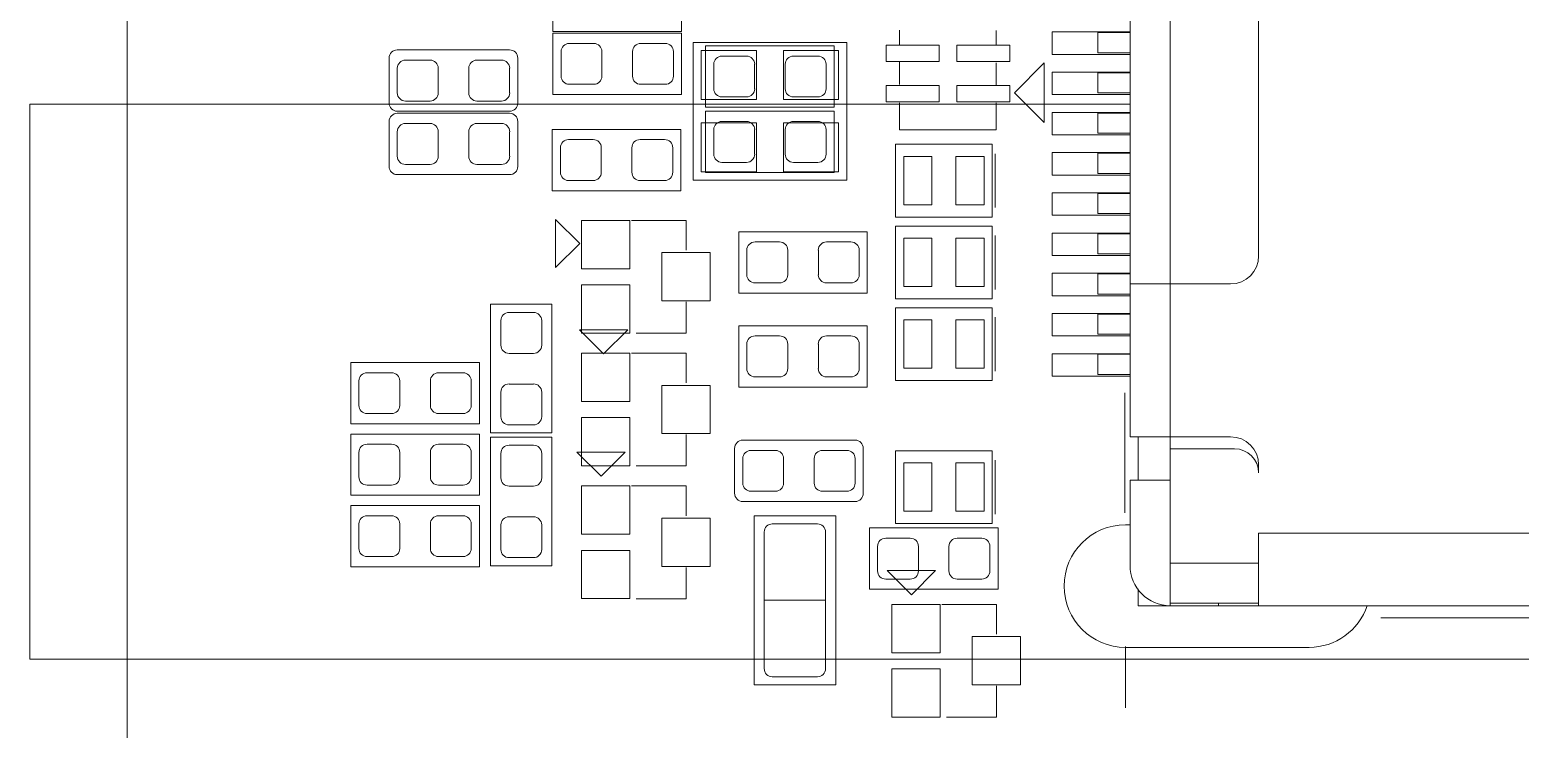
# Model space of a CAD drawing. Extents: x 14416 to 15769, y -3933 to -3562.
# Drawn here: x 14551.01 to 14569.55, y -3834.16 to -3825.46 of the extents above; entities that cross this region are included whole.
import ezdxf

# ---------------------------------------------------------------- set-up
doc = ezdxf.new("R2010")
doc.units = 0
doc.header["$LTSCALE"] = 3
doc.layers.get('0').update_dxf_attribs({"color": 2, "linetype": 'CONTINUOUS', "lineweight": 9})

msp = doc.modelspace()

# ---------------------------------------------------------------- linework, layer by layer
at = {"color": 7, "linetype": 'Continuous'}
for p, q in [((14565.199, -3817.623), (14565.199, -3832.623)), ((14564.699, -3819.723), (14564.699, -3830.523)), ((14566.299, -3828.273), (14566.299, -3821.973)), ((14564.299, -3825.498), (14564.299, -3825.748)), ((14564.699, -3825.498), (14564.299, -3825.498)), ((14564.299, -3825.748), (14564.699, -3825.748)), ((14564.299, -3825.998), (14564.299, -3826.248)), ((14564.699, -3825.998), (14564.299, -3825.998)), ((14564.299, -3826.248), (14564.699, -3826.248)), ((14564.299, -3826.498), (14564.299, -3826.748)), ((14564.699, -3826.498), (14564.299, -3826.498)), ((14564.299, -3826.748), (14564.699, -3826.748)), ((14564.299, -3826.998), (14564.299, -3827.248)), ((14564.699, -3826.998), (14564.299, -3826.998)), ((14564.299, -3827.248), (14564.699, -3827.248)), ((14564.299, -3827.498), (14564.299, -3827.748)), ((14564.699, -3827.498), (14564.299, -3827.498)), ((14564.299, -3827.748), (14564.699, -3827.748)), ((14564.299, -3827.998), (14564.299, -3828.248)), ((14564.699, -3827.998), (14564.299, -3827.998)), ((14564.299, -3828.248), (14564.699, -3828.248)), ((14564.299, -3828.498), (14564.299, -3828.748)), ((14564.699, -3828.498), (14564.299, -3828.498)), ((14565.949, -3828.623), (14564.699, -3828.623)), ((14564.299, -3828.748), (14564.699, -3828.748)), ((14564.299, -3828.998), (14564.299, -3829.248)), ((14564.699, -3828.998), (14564.299, -3828.998)), ((14564.299, -3829.248), (14564.699, -3829.248)), ((14564.299, -3829.498), (14564.299, -3829.748)), ((14564.699, -3829.498), (14564.299, -3829.498)), ((14564.299, -3829.748), (14564.699, -3829.748)), ((14565.949, -3830.523), (14564.699, -3830.523)), ((14564.799, -3831.063), (14564.799, -3830.523)), ((14565.199, -3830.673), (14565.999, -3830.673)), ((14566.299, -3830.973), (14566.299, -3830.873)), ((14564.699, -3831.063), (14564.699, -3832.123)), ((14564.699, -3831.063), (14565.199, -3831.063)), ((14566.299, -3831.723), (14566.299, -3832.623)), ((14566.299, -3831.723), (14576.399, -3831.723)), ((14565.199, -3832.093), (14566.299, -3832.093)), ((14564.799, -3832.623), (14564.799, -3832.415)), ((14576.399, -3832.623), (14564.799, -3832.623)), ((14565.099, -3832.612), (14565.099, -3832.623)), ((14566.299, -3832.593), (14565.199, -3832.593)), ((14565.798, -3832.623), (14565.798, -3832.593))]:
    msp.add_line(p, q, dxfattribs=at)
at = {"color": 1, "linetype": 'Continuous'}
msp.add_line((14552.224, -3821.497), (14552.224, -3855.787), dxfattribs=at)
at = {"color": 5, "linetype": 'Continuous'}
for p, q in [((14557.52, -3824.721), (14557.52, -3825.483)), ((14559.12, -3825.483), (14559.12, -3824.721)), ((14557.52, -3825.483), (14559.12, -3825.483)), ((14557.52, -3825.505), (14557.52, -3826.267)), ((14559.12, -3825.505), (14557.52, -3825.505)), ((14559.12, -3826.267), (14559.12, -3825.505)), ((14561.833, -3825.646), (14561.833, -3825.467)), ((14563.036, -3825.471), (14563.036, -3825.65)), ((14555.584, -3825.714), (14556.981, -3825.714)), ((14559.264, -3827.331), (14559.264, -3825.62)), ((14559.264, -3825.62), (14561.175, -3825.62)), ((14559.42, -3825.663), (14559.42, -3826.425)), ((14561.02, -3825.663), (14559.42, -3825.663)), ((14561.02, -3826.425), (14561.02, -3825.663)), ((14561.175, -3825.62), (14561.175, -3827.331)), ((14555.483, -3826.374), (14555.483, -3825.815)), ((14557.083, -3825.815), (14557.083, -3826.374)), ((14561.833, -3826.145), (14561.833, -3825.865)), ((14563.036, -3825.872), (14563.036, -3826.146)), ((14563.632, -3825.873), (14563.26, -3826.245)), ((14563.632, -3826.617), (14563.632, -3825.873)), ((14557.52, -3826.267), (14559.12, -3826.267)), ((14563.26, -3826.245), (14563.632, -3826.617)), ((14551.012, -3826.387), (14551.012, -3833.288)), ((14564.699, -3826.387), (14551.012, -3826.387)), ((14559.42, -3826.425), (14561.02, -3826.425)), ((14561.833, -3826.708), (14561.833, -3826.373)), ((14563.036, -3826.373), (14563.036, -3826.708)), ((14555.483, -3827.162), (14555.483, -3826.603)), ((14556.981, -3826.476), (14555.584, -3826.476)), ((14555.584, -3826.501), (14556.981, -3826.501)), ((14557.083, -3826.603), (14557.083, -3827.162)), ((14559.42, -3826.476), (14559.42, -3827.238)), ((14561.02, -3826.476), (14559.42, -3826.476)), ((14561.02, -3827.238), (14561.02, -3826.476)), ((14557.512, -3826.702), (14557.512, -3827.464)), ((14559.112, -3826.702), (14557.512, -3826.702)), ((14559.112, -3827.464), (14559.112, -3826.702)), ((14561.995, -3826.708), (14561.833, -3826.708)), ((14561.995, -3826.708), (14562.875, -3826.708)), ((14563.036, -3826.708), (14562.875, -3826.708)), ((14561.782, -3827.792), (14561.782, -3826.887)), ((14561.782, -3826.887), (14562.985, -3826.887)), ((14562.985, -3826.887), (14562.985, -3827.792)), ((14563.021, -3827.005), (14563.021, -3827.674)), ((14556.981, -3827.263), (14555.584, -3827.263)), ((14561.175, -3827.331), (14559.264, -3827.331)), ((14559.42, -3827.238), (14561.02, -3827.238)), ((14557.512, -3827.464), (14559.112, -3827.464)), ((14557.553, -3827.822), (14557.553, -3828.42)), ((14557.853, -3828.121), (14557.553, -3827.822)), ((14558.498, -3827.832), (14559.177, -3827.832)), ((14559.177, -3827.832), (14559.177, -3828.203)), ((14562.985, -3827.792), (14561.782, -3827.792)), ((14561.782, -3828.808), (14561.782, -3827.903)), ((14561.782, -3827.903), (14562.985, -3827.903)), ((14562.985, -3827.903), (14562.985, -3828.808)), ((14557.553, -3828.42), (14557.853, -3828.121)), ((14559.831, -3827.974), (14559.831, -3828.736)), ((14561.431, -3827.974), (14559.831, -3827.974)), ((14561.431, -3828.736), (14561.431, -3827.974)), ((14563.021, -3828.021), (14563.021, -3828.69)), ((14559.177, -3828.845), (14559.177, -3829.235)), ((14559.831, -3828.736), (14561.431, -3828.736)), ((14562.985, -3828.808), (14561.782, -3828.808)), ((14556.745, -3828.876), (14556.745, -3830.476)), ((14557.507, -3828.876), (14556.745, -3828.876)), ((14557.507, -3830.476), (14557.507, -3828.876)), ((14561.782, -3829.824), (14561.782, -3828.919)), ((14561.782, -3828.919), (14562.985, -3828.919)), ((14562.985, -3828.919), (14562.985, -3829.824)), ((14563.021, -3829.037), (14563.021, -3829.706)), ((14557.851, -3829.193), (14558.15, -3829.493)), ((14558.45, -3829.193), (14557.851, -3829.193)), ((14558.15, -3829.493), (14558.45, -3829.193)), ((14559.177, -3829.235), (14558.555, -3829.235)), ((14559.831, -3829.143), (14559.831, -3829.905)), ((14561.431, -3829.143), (14559.831, -3829.143)), ((14561.431, -3829.905), (14561.431, -3829.143)), ((14555.005, -3829.6), (14555.005, -3830.362)), ((14556.605, -3829.6), (14555.005, -3829.6)), ((14556.605, -3830.362), (14556.605, -3829.6)), ((14558.498, -3829.483), (14559.177, -3829.483)), ((14559.177, -3829.483), (14559.177, -3829.854)), ((14559.831, -3829.905), (14561.431, -3829.905)), ((14562.985, -3829.824), (14561.782, -3829.824)), ((14564.635, -3831.47), (14564.635, -3829.977)), ((14555.005, -3830.362), (14556.605, -3830.362)), ((14555.005, -3830.489), (14555.005, -3831.251)), ((14556.605, -3830.489), (14555.005, -3830.489)), ((14556.605, -3831.251), (14556.605, -3830.489)), ((14556.745, -3830.476), (14557.507, -3830.476)), ((14556.745, -3830.527), (14556.745, -3832.127)), ((14557.507, -3830.527), (14556.745, -3830.527)), ((14557.507, -3832.127), (14557.507, -3830.527)), ((14559.177, -3830.496), (14559.177, -3830.886)), ((14558.417, -3830.714), (14557.819, -3830.714)), ((14557.819, -3830.714), (14558.118, -3831.013)), ((14558.118, -3831.013), (14558.417, -3830.714)), ((14559.78, -3831.226), (14559.78, -3830.667)), ((14559.882, -3830.565), (14561.279, -3830.565)), ((14561.38, -3830.667), (14561.38, -3831.226)), ((14561.782, -3831.602), (14561.782, -3830.697)), ((14561.782, -3830.697), (14562.985, -3830.697)), ((14562.985, -3830.697), (14562.985, -3831.602)), ((14559.177, -3830.886), (14558.555, -3830.886)), ((14563.021, -3830.815), (14563.021, -3831.484)), ((14555.005, -3831.251), (14556.605, -3831.251)), ((14558.498, -3831.134), (14559.177, -3831.134)), ((14559.177, -3831.134), (14559.177, -3831.505)), ((14555.005, -3831.378), (14555.005, -3832.14)), ((14556.605, -3831.378), (14555.005, -3831.378)), ((14556.605, -3832.14), (14556.605, -3831.378)), ((14561.279, -3831.327), (14559.882, -3831.327)), ((14560.022, -3831.504), (14560.022, -3833.607)), ((14561.038, -3831.504), (14560.022, -3831.504)), ((14561.038, -3833.607), (14561.038, -3831.504)), ((14562.985, -3831.602), (14561.782, -3831.602)), ((14561.457, -3831.657), (14561.457, -3832.419)), ((14563.057, -3831.657), (14561.457, -3831.657)), ((14563.057, -3832.419), (14563.057, -3831.657)), ((14555.005, -3832.14), (14556.605, -3832.14)), ((14556.745, -3832.127), (14557.507, -3832.127)), ((14559.177, -3832.147), (14559.177, -3832.537)), ((14561.68, -3832.187), (14561.979, -3832.487)), ((14562.278, -3832.187), (14561.68, -3832.187)), ((14561.979, -3832.487), (14562.278, -3832.187)), ((14559.177, -3832.537), (14558.555, -3832.537)), ((14561.457, -3832.419), (14563.057, -3832.419)), ((14562.359, -3832.607), (14563.038, -3832.607)), ((14563.038, -3832.607), (14563.038, -3832.978)), ((14567.821, -3832.773), (14570.006, -3832.773)), ((14564.644, -3833.131), (14564.644, -3833.893)), ((14551.012, -3833.288), (14576.013, -3833.288)), ((14560.022, -3833.607), (14561.038, -3833.607)), ((14563.038, -3833.62), (14563.038, -3834.01)), ((14563.038, -3834.01), (14562.416, -3834.01))]:
    msp.add_line(p, q, dxfattribs=at)
at = {"color": 6, "linetype": 'Continuous'}
for p, q in [((14563.73, -3825.769), (14563.73, -3825.49)), ((14563.73, -3825.49), (14564.699, -3825.49)), ((14557.723, -3825.632), (14558.028, -3825.632)), ((14558.612, -3825.632), (14558.917, -3825.632)), ((14561.664, -3825.858), (14561.664, -3825.655)), ((14561.664, -3825.655), (14562.325, -3825.655)), ((14562.325, -3825.655), (14562.325, -3825.858)), ((14562.544, -3825.858), (14562.544, -3825.655)), ((14562.544, -3825.655), (14563.205, -3825.655)), ((14563.205, -3825.655), (14563.205, -3825.858)), ((14555.686, -3825.841), (14555.991, -3825.841)), ((14556.575, -3825.841), (14556.88, -3825.841)), ((14557.621, -3826.039), (14557.621, -3825.734)), ((14558.129, -3825.734), (14558.129, -3826.039)), ((14558.51, -3826.039), (14558.51, -3825.734)), ((14559.018, -3825.734), (14559.018, -3826.039)), ((14559.366, -3826.331), (14559.366, -3825.722)), ((14559.366, -3825.722), (14560.052, -3825.722)), ((14559.521, -3826.196), (14559.521, -3825.892)), ((14559.623, -3825.79), (14559.928, -3825.79)), ((14560.029, -3825.892), (14560.029, -3826.196)), ((14560.052, -3825.722), (14560.052, -3826.331)), ((14560.388, -3826.331), (14560.388, -3825.722)), ((14560.388, -3825.722), (14561.074, -3825.722)), ((14560.41, -3826.196), (14560.41, -3825.892)), ((14560.512, -3825.79), (14560.817, -3825.79)), ((14560.918, -3825.892), (14560.918, -3826.196)), ((14561.074, -3825.722), (14561.074, -3826.331)), ((14562.325, -3825.858), (14561.664, -3825.858)), ((14563.205, -3825.858), (14562.544, -3825.858)), ((14564.699, -3825.769), (14563.73, -3825.769)), ((14555.584, -3826.247), (14555.584, -3825.942)), ((14556.092, -3825.942), (14556.092, -3826.247)), ((14556.473, -3826.247), (14556.473, -3825.942)), ((14556.981, -3825.942), (14556.981, -3826.247)), ((14563.73, -3826.269), (14563.73, -3825.99)), ((14563.73, -3825.99), (14564.699, -3825.99)), ((14558.028, -3826.14), (14557.723, -3826.14)), ((14558.917, -3826.14), (14558.612, -3826.14)), ((14561.664, -3826.358), (14561.664, -3826.155)), ((14561.664, -3826.155), (14562.325, -3826.155)), ((14562.325, -3826.155), (14562.325, -3826.358)), ((14562.544, -3826.358), (14562.544, -3826.155)), ((14562.544, -3826.155), (14563.205, -3826.155)), ((14563.205, -3826.155), (14563.205, -3826.358)), ((14564.699, -3826.269), (14563.73, -3826.269)), ((14555.991, -3826.349), (14555.686, -3826.349)), ((14556.88, -3826.349), (14556.575, -3826.349)), ((14560.052, -3826.331), (14559.366, -3826.331)), ((14559.928, -3826.298), (14559.623, -3826.298)), ((14561.074, -3826.331), (14560.388, -3826.331)), ((14560.817, -3826.298), (14560.512, -3826.298)), ((14562.325, -3826.358), (14561.664, -3826.358)), ((14563.205, -3826.358), (14562.544, -3826.358)), ((14555.686, -3826.628), (14555.991, -3826.628)), ((14556.575, -3826.628), (14556.88, -3826.628)), ((14559.366, -3827.23), (14559.366, -3826.62)), ((14559.366, -3826.62), (14560.052, -3826.62)), ((14559.623, -3826.603), (14559.928, -3826.603)), ((14560.052, -3826.62), (14560.052, -3827.23)), ((14560.388, -3827.23), (14560.388, -3826.62)), ((14560.388, -3826.62), (14561.074, -3826.62)), ((14560.512, -3826.603), (14560.817, -3826.603)), ((14561.074, -3826.62), (14561.074, -3827.23)), ((14563.73, -3826.769), (14563.73, -3826.49)), ((14563.73, -3826.49), (14564.699, -3826.49)), ((14555.584, -3827.035), (14555.584, -3826.73)), ((14556.092, -3826.73), (14556.092, -3827.035)), ((14556.473, -3827.035), (14556.473, -3826.73)), ((14556.981, -3826.73), (14556.981, -3827.035)), ((14557.715, -3826.829), (14558.02, -3826.829)), ((14558.604, -3826.829), (14558.909, -3826.829)), ((14559.521, -3827.009), (14559.521, -3826.704)), ((14560.029, -3826.704), (14560.029, -3827.009)), ((14560.41, -3827.009), (14560.41, -3826.704)), ((14560.918, -3826.704), (14560.918, -3827.009)), ((14564.699, -3826.769), (14563.73, -3826.769)), ((14557.614, -3827.235), (14557.614, -3826.93)), ((14558.122, -3826.93), (14558.122, -3827.235)), ((14558.503, -3827.235), (14558.503, -3826.93)), ((14559.011, -3826.93), (14559.011, -3827.235)), ((14563.73, -3827.269), (14563.73, -3826.99)), ((14563.73, -3826.99), (14564.699, -3826.99)), ((14555.991, -3827.136), (14555.686, -3827.136)), ((14556.88, -3827.136), (14556.575, -3827.136)), ((14559.928, -3827.111), (14559.623, -3827.111)), ((14560.817, -3827.111), (14560.512, -3827.111)), ((14561.884, -3827.639), (14561.884, -3827.039)), ((14561.884, -3827.039), (14562.234, -3827.039)), ((14562.234, -3827.039), (14562.234, -3827.639)), ((14562.534, -3827.639), (14562.534, -3827.039)), ((14562.534, -3827.039), (14562.884, -3827.039)), ((14562.884, -3827.039), (14562.884, -3827.639)), ((14558.02, -3827.337), (14557.715, -3827.337)), ((14558.909, -3827.337), (14558.604, -3827.337)), ((14560.052, -3827.23), (14559.366, -3827.23)), ((14561.074, -3827.23), (14560.388, -3827.23)), ((14564.699, -3827.269), (14563.73, -3827.269)), ((14563.73, -3827.769), (14563.73, -3827.49)), ((14563.73, -3827.49), (14564.699, -3827.49)), ((14562.234, -3827.639), (14561.884, -3827.639)), ((14562.884, -3827.639), (14562.534, -3827.639)), ((14557.875, -3828.433), (14557.875, -3827.833)), ((14557.875, -3827.833), (14558.475, -3827.833)), ((14558.475, -3827.833), (14558.475, -3828.433)), ((14564.699, -3827.769), (14563.73, -3827.769)), ((14560.034, -3828.101), (14560.339, -3828.101)), ((14560.923, -3828.101), (14561.228, -3828.101)), ((14561.884, -3828.655), (14561.884, -3828.055)), ((14561.884, -3828.055), (14562.234, -3828.055)), ((14562.234, -3828.055), (14562.234, -3828.655)), ((14562.534, -3828.655), (14562.534, -3828.055)), ((14562.534, -3828.055), (14562.884, -3828.055)), ((14562.884, -3828.055), (14562.884, -3828.655)), ((14563.73, -3828.269), (14563.73, -3827.99)), ((14563.73, -3827.99), (14564.699, -3827.99)), ((14558.875, -3828.833), (14558.875, -3828.233)), ((14558.875, -3828.233), (14559.475, -3828.233)), ((14559.475, -3828.233), (14559.475, -3828.833)), ((14559.933, -3828.508), (14559.933, -3828.203)), ((14560.441, -3828.203), (14560.441, -3828.508)), ((14560.822, -3828.508), (14560.822, -3828.203)), ((14561.33, -3828.203), (14561.33, -3828.508)), ((14564.699, -3828.269), (14563.73, -3828.269)), ((14558.475, -3828.433), (14557.875, -3828.433)), ((14563.73, -3828.769), (14563.73, -3828.49)), ((14563.73, -3828.49), (14564.699, -3828.49)), ((14557.875, -3829.233), (14557.875, -3828.633)), ((14557.875, -3828.633), (14558.475, -3828.633)), ((14558.475, -3828.633), (14558.475, -3829.233)), ((14560.339, -3828.609), (14560.034, -3828.609)), ((14561.228, -3828.609), (14560.923, -3828.609)), ((14562.234, -3828.655), (14561.884, -3828.655)), ((14562.884, -3828.655), (14562.534, -3828.655)), ((14559.475, -3828.833), (14558.875, -3828.833)), ((14564.699, -3828.769), (14563.73, -3828.769)), ((14556.974, -3828.978), (14557.278, -3828.978)), ((14563.73, -3829.269), (14563.73, -3828.99)), ((14563.73, -3828.99), (14564.699, -3828.99)), ((14556.872, -3829.384), (14556.872, -3829.079)), ((14557.38, -3829.079), (14557.38, -3829.384)), ((14558.475, -3829.233), (14557.875, -3829.233)), ((14561.884, -3829.671), (14561.884, -3829.071)), ((14561.884, -3829.071), (14562.234, -3829.071)), ((14562.234, -3829.071), (14562.234, -3829.671)), ((14562.534, -3829.671), (14562.534, -3829.071)), ((14562.534, -3829.071), (14562.884, -3829.071)), ((14562.884, -3829.071), (14562.884, -3829.671)), ((14559.933, -3829.676), (14559.933, -3829.371)), ((14560.034, -3829.27), (14560.339, -3829.27)), ((14560.441, -3829.371), (14560.441, -3829.676)), ((14560.822, -3829.676), (14560.822, -3829.371)), ((14560.923, -3829.27), (14561.228, -3829.27)), ((14561.33, -3829.371), (14561.33, -3829.676)), ((14564.699, -3829.269), (14563.73, -3829.269)), ((14557.278, -3829.486), (14556.974, -3829.486)), ((14557.875, -3830.084), (14557.875, -3829.484)), ((14557.875, -3829.484), (14558.475, -3829.484)), ((14558.475, -3829.484), (14558.475, -3830.084)), ((14563.73, -3829.769), (14563.73, -3829.49)), ((14563.73, -3829.49), (14564.699, -3829.49)), ((14555.208, -3829.727), (14555.513, -3829.727)), ((14556.097, -3829.727), (14556.402, -3829.727)), ((14560.339, -3829.778), (14560.034, -3829.778)), ((14561.228, -3829.778), (14560.923, -3829.778)), ((14562.234, -3829.671), (14561.884, -3829.671)), ((14562.884, -3829.671), (14562.534, -3829.671)), ((14564.699, -3829.769), (14563.73, -3829.769)), ((14555.107, -3830.133), (14555.107, -3829.829)), ((14555.615, -3829.829), (14555.615, -3830.133)), ((14555.996, -3830.133), (14555.996, -3829.829)), ((14556.504, -3829.829), (14556.504, -3830.133)), ((14556.872, -3830.273), (14556.872, -3829.968)), ((14556.974, -3829.867), (14557.278, -3829.867)), ((14557.38, -3829.968), (14557.38, -3830.273)), ((14558.875, -3830.484), (14558.875, -3829.884)), ((14558.875, -3829.884), (14559.475, -3829.884)), ((14559.475, -3829.884), (14559.475, -3830.484)), ((14558.475, -3830.084), (14557.875, -3830.084)), ((14555.513, -3830.235), (14555.208, -3830.235)), ((14556.402, -3830.235), (14556.097, -3830.235)), ((14557.875, -3830.884), (14557.875, -3830.284)), ((14557.875, -3830.284), (14558.475, -3830.284)), ((14558.475, -3830.284), (14558.475, -3830.884)), ((14557.278, -3830.375), (14556.974, -3830.375)), ((14559.475, -3830.484), (14558.875, -3830.484)), ((14555.107, -3831.022), (14555.107, -3830.718)), ((14555.208, -3830.616), (14555.513, -3830.616)), ((14555.615, -3830.718), (14555.615, -3831.022)), ((14555.996, -3831.022), (14555.996, -3830.718)), ((14556.097, -3830.616), (14556.402, -3830.616)), ((14556.504, -3830.718), (14556.504, -3831.022)), ((14556.974, -3830.629), (14557.278, -3830.629)), ((14559.983, -3830.692), (14560.288, -3830.692)), ((14560.872, -3830.692), (14561.177, -3830.692)), ((14556.872, -3831.035), (14556.872, -3830.73)), ((14557.38, -3830.73), (14557.38, -3831.035)), ((14558.475, -3830.884), (14557.875, -3830.884)), ((14559.882, -3831.099), (14559.882, -3830.794)), ((14560.39, -3830.794), (14560.39, -3831.099)), ((14560.771, -3831.099), (14560.771, -3830.794)), ((14561.279, -3830.794), (14561.279, -3831.099)), ((14561.884, -3831.449), (14561.884, -3830.849)), ((14561.884, -3830.849), (14562.234, -3830.849)), ((14562.234, -3830.849), (14562.234, -3831.449)), ((14562.534, -3831.449), (14562.534, -3830.849)), ((14562.534, -3830.849), (14562.884, -3830.849)), ((14562.884, -3830.849), (14562.884, -3831.449)), ((14555.513, -3831.124), (14555.208, -3831.124)), ((14556.402, -3831.124), (14556.097, -3831.124)), ((14557.278, -3831.137), (14556.974, -3831.137)), ((14557.875, -3831.735), (14557.875, -3831.135)), ((14557.875, -3831.135), (14558.475, -3831.135)), ((14558.475, -3831.135), (14558.475, -3831.735)), ((14560.288, -3831.2), (14559.983, -3831.2)), ((14561.177, -3831.2), (14560.872, -3831.2)), ((14562.234, -3831.449), (14561.884, -3831.449)), ((14562.884, -3831.449), (14562.534, -3831.449)), ((14555.107, -3831.911), (14555.107, -3831.607)), ((14555.208, -3831.505), (14555.513, -3831.505)), ((14555.615, -3831.607), (14555.615, -3831.911)), ((14555.996, -3831.911), (14555.996, -3831.607)), ((14556.097, -3831.505), (14556.402, -3831.505)), ((14556.504, -3831.607), (14556.504, -3831.911)), ((14556.872, -3831.924), (14556.872, -3831.619)), ((14556.974, -3831.518), (14557.278, -3831.518)), ((14557.38, -3831.619), (14557.38, -3831.924)), ((14558.875, -3832.135), (14558.875, -3831.535)), ((14558.875, -3831.535), (14559.475, -3831.535)), ((14559.475, -3831.535), (14559.475, -3832.135)), ((14560.249, -3831.606), (14560.811, -3831.606)), ((14564.642, -3831.617), (14564.699, -3831.617)), ((14558.475, -3831.735), (14557.875, -3831.735)), ((14560.149, -3833.406), (14560.149, -3831.706)), ((14560.911, -3831.706), (14560.911, -3833.406)), ((14561.66, -3831.784), (14561.965, -3831.784)), ((14562.549, -3831.784), (14562.854, -3831.784)), ((14555.513, -3832.013), (14555.208, -3832.013)), ((14556.402, -3832.013), (14556.097, -3832.013)), ((14557.875, -3832.535), (14557.875, -3831.935)), ((14557.875, -3831.935), (14558.475, -3831.935)), ((14558.475, -3831.935), (14558.475, -3832.535)), ((14561.558, -3832.191), (14561.558, -3831.886)), ((14562.066, -3831.886), (14562.066, -3832.191)), ((14562.447, -3832.191), (14562.447, -3831.886)), ((14562.955, -3831.886), (14562.955, -3832.191)), ((14557.278, -3832.026), (14556.974, -3832.026)), ((14559.475, -3832.135), (14558.875, -3832.135)), ((14561.965, -3832.292), (14561.66, -3832.292)), ((14562.854, -3832.292), (14562.549, -3832.292)), ((14558.475, -3832.535), (14557.875, -3832.535)), ((14560.149, -3832.556), (14560.911, -3832.556)), ((14561.736, -3833.208), (14561.736, -3832.608)), ((14561.736, -3832.608), (14562.336, -3832.608)), ((14562.336, -3832.608), (14562.336, -3833.208)), ((14562.736, -3833.608), (14562.736, -3833.008)), ((14562.736, -3833.008), (14563.336, -3833.008)), ((14563.336, -3833.008), (14563.336, -3833.608)), ((14562.336, -3833.208), (14561.736, -3833.208)), ((14566.928, -3833.141), (14564.642, -3833.141)), ((14560.811, -3833.506), (14560.249, -3833.506)), ((14561.736, -3834.008), (14561.736, -3833.408)), ((14561.736, -3833.408), (14562.336, -3833.408)), ((14562.336, -3833.408), (14562.336, -3834.008)), ((14563.336, -3833.608), (14562.736, -3833.608)), ((14562.336, -3834.008), (14561.736, -3834.008))]:
    msp.add_line(p, q, dxfattribs=at)
at = {"color": 5, "linetype": 'Continuous'}
for centre, start, end in [((14555.584, -3825.815), 90, 180), ((14556.981, -3825.815), 360, 90), ((14555.584, -3826.374), 180, 270), ((14556.981, -3826.374), 270, 0), ((14555.584, -3826.603), 90, 180), ((14556.981, -3826.603), 360, 90), ((14555.584, -3827.162), 180, 270), ((14556.981, -3827.162), 270, 0), ((14559.882, -3830.667), 90, 180), ((14561.279, -3830.667), 360, 90), ((14559.882, -3831.226), 180, 270), ((14561.279, -3831.226), 270, 0)]:
    msp.add_arc(centre, 0.102, start, end, dxfattribs=at)
at = {"color": 6, "linetype": 'Continuous'}
for centre, radius, start, end in [((14557.723, -3825.734), 0.102, 90, 180), ((14558.028, -3825.734), 0.102, 360, 90), ((14558.612, -3825.734), 0.102, 90, 180), ((14558.917, -3825.734), 0.102, 360, 90), ((14555.686, -3825.942), 0.102, 90, 180), ((14555.991, -3825.942), 0.102, 360, 90), ((14556.575, -3825.942), 0.102, 90, 180), ((14556.88, -3825.942), 0.102, 360, 90), ((14559.623, -3825.892), 0.102, 90, 180), ((14559.928, -3825.892), 0.102, 360, 90), ((14560.512, -3825.892), 0.102, 90, 180), ((14560.817, -3825.892), 0.102, 360, 90), ((14557.723, -3826.039), 0.102, 180, 270), ((14558.028, -3826.039), 0.102, 270, 0), ((14558.612, -3826.039), 0.102, 180, 270), ((14558.917, -3826.039), 0.102, 270, 0), ((14555.686, -3826.247), 0.102, 180, 270), ((14555.991, -3826.247), 0.102, 270, 0), ((14556.575, -3826.247), 0.102, 180, 270), ((14556.88, -3826.247), 0.102, 270, 0), ((14559.623, -3826.196), 0.102, 180, 270), ((14559.928, -3826.196), 0.102, 270, 0), ((14560.512, -3826.196), 0.102, 180, 270), ((14560.817, -3826.196), 0.102, 270, 0), ((14555.686, -3826.73), 0.102, 90, 180), ((14555.991, -3826.73), 0.102, 360, 90), ((14556.575, -3826.73), 0.102, 90, 180), ((14556.88, -3826.73), 0.102, 360, 90), ((14559.623, -3826.704), 0.102, 90, 180), ((14559.928, -3826.704), 0.102, 360, 90), ((14560.512, -3826.704), 0.102, 90, 180), ((14560.817, -3826.704), 0.102, 360, 90), ((14557.715, -3826.93), 0.102, 90, 180), ((14558.02, -3826.93), 0.102, 360, 90), ((14558.604, -3826.93), 0.102, 90, 180), ((14558.909, -3826.93), 0.102, 360, 90), ((14559.623, -3827.009), 0.102, 180, 270), ((14559.928, -3827.009), 0.102, 270, 0), ((14560.512, -3827.009), 0.102, 180, 270), ((14560.817, -3827.009), 0.102, 270, 0), ((14555.686, -3827.035), 0.102, 180, 270), ((14555.991, -3827.035), 0.102, 270, 0), ((14556.575, -3827.035), 0.102, 180, 270), ((14556.88, -3827.035), 0.102, 270, 0), ((14557.715, -3827.235), 0.102, 180, 270), ((14558.02, -3827.235), 0.102, 270, 0), ((14558.604, -3827.235), 0.102, 180, 270), ((14558.909, -3827.235), 0.102, 270, 0), ((14560.034, -3828.203), 0.102, 90, 180), ((14560.339, -3828.203), 0.102, 360, 90), ((14560.923, -3828.203), 0.102, 90, 180), ((14561.228, -3828.203), 0.102, 360, 90), ((14560.034, -3828.508), 0.102, 180, 270), ((14560.339, -3828.508), 0.102, 270, 0), ((14560.923, -3828.508), 0.102, 180, 270), ((14561.228, -3828.508), 0.102, 270, 0), ((14556.974, -3829.079), 0.102, 90, 180), ((14557.278, -3829.079), 0.102, 360, 90), ((14556.974, -3829.384), 0.102, 180, 270), ((14557.278, -3829.384), 0.102, 270, 0), ((14560.034, -3829.371), 0.102, 90, 180), ((14560.339, -3829.371), 0.102, 360, 90), ((14560.923, -3829.371), 0.102, 90, 180), ((14561.228, -3829.371), 0.102, 360, 90), ((14555.208, -3829.829), 0.102, 90, 180), ((14555.513, -3829.829), 0.102, 360, 90), ((14556.097, -3829.829), 0.102, 90, 180), ((14556.402, -3829.829), 0.102, 360, 90), ((14560.034, -3829.676), 0.102, 180, 270), ((14560.339, -3829.676), 0.102, 270, 0), ((14560.923, -3829.676), 0.102, 180, 270), ((14561.228, -3829.676), 0.102, 270, 0), ((14556.974, -3829.968), 0.102, 90, 180), ((14557.278, -3829.968), 0.102, 360, 90), ((14555.208, -3830.133), 0.102, 180, 270), ((14555.513, -3830.133), 0.102, 270, 0), ((14556.097, -3830.133), 0.102, 180, 270), ((14556.402, -3830.133), 0.102, 270, 0), ((14556.974, -3830.273), 0.102, 180, 270), ((14557.278, -3830.273), 0.102, 270, 0), ((14555.208, -3830.718), 0.102, 90, 180), ((14555.513, -3830.718), 0.102, 360, 90), ((14556.097, -3830.718), 0.102, 90, 180), ((14556.402, -3830.718), 0.102, 360, 90), ((14556.974, -3830.73), 0.102, 90, 180), ((14557.278, -3830.73), 0.102, 360, 90), ((14559.983, -3830.794), 0.102, 90, 180), ((14560.288, -3830.794), 0.102, 360, 90), ((14560.872, -3830.794), 0.102, 90, 180), ((14561.177, -3830.794), 0.102, 360, 90), ((14555.208, -3831.022), 0.102, 180, 270), ((14555.513, -3831.022), 0.102, 270, 0), ((14556.097, -3831.022), 0.102, 180, 270), ((14556.402, -3831.022), 0.102, 270, 0), ((14556.974, -3831.035), 0.102, 180, 270), ((14557.278, -3831.035), 0.102, 270, 0), ((14559.983, -3831.099), 0.102, 180, 270), ((14560.288, -3831.099), 0.102, 270, 0), ((14560.872, -3831.099), 0.102, 180, 270), ((14561.177, -3831.099), 0.102, 270, 0), ((14555.208, -3831.607), 0.102, 90, 180), ((14555.513, -3831.607), 0.102, 360, 90), ((14556.097, -3831.607), 0.102, 90, 180), ((14556.402, -3831.607), 0.102, 360, 90), ((14556.974, -3831.619), 0.102, 90, 180), ((14557.278, -3831.619), 0.102, 360, 90), ((14560.249, -3831.706), 0.1, 89.9989, 180.0011), ((14560.811, -3831.706), 0.1, 359.9989, 90.0011), ((14564.642, -3832.379), 0.762, 90, 270), ((14561.66, -3831.886), 0.102, 90, 180), ((14561.965, -3831.886), 0.102, 360, 90), ((14562.549, -3831.886), 0.102, 90, 180), ((14562.854, -3831.886), 0.102, 360, 90), ((14555.208, -3831.911), 0.102, 180, 270), ((14555.513, -3831.911), 0.102, 270, 0), ((14556.097, -3831.911), 0.102, 180, 270), ((14556.402, -3831.911), 0.102, 270, 0), ((14556.974, -3831.924), 0.102, 180, 270), ((14557.278, -3831.924), 0.102, 270, 0), ((14561.66, -3832.191), 0.102, 180, 270), ((14561.965, -3832.191), 0.102, 270, 0), ((14562.549, -3832.191), 0.102, 180, 270), ((14562.854, -3832.191), 0.102, 270, 0), ((14566.928, -3832.379), 0.762, 270, 341.3288), ((14560.249, -3833.406), 0.1, 179.9989, 270.0011), ((14560.811, -3833.406), 0.1, 269.9989, 0.0011)]:
    msp.add_arc(centre, radius, start, end, dxfattribs=at)
at = {"color": 7, "linetype": 'Continuous'}
for centre, radius, start, end in [((14565.949, -3828.273), 0.35, 270, 0), ((14565.949, -3830.873), 0.35, 0, 90), ((14565.999, -3830.973), 0.3, 0, 90), ((14565.199, -3832.123), 0.5, 180, 270)]:
    msp.add_arc(centre, radius, start, end, dxfattribs=at)

doc.saveas('drawing.dxf')
